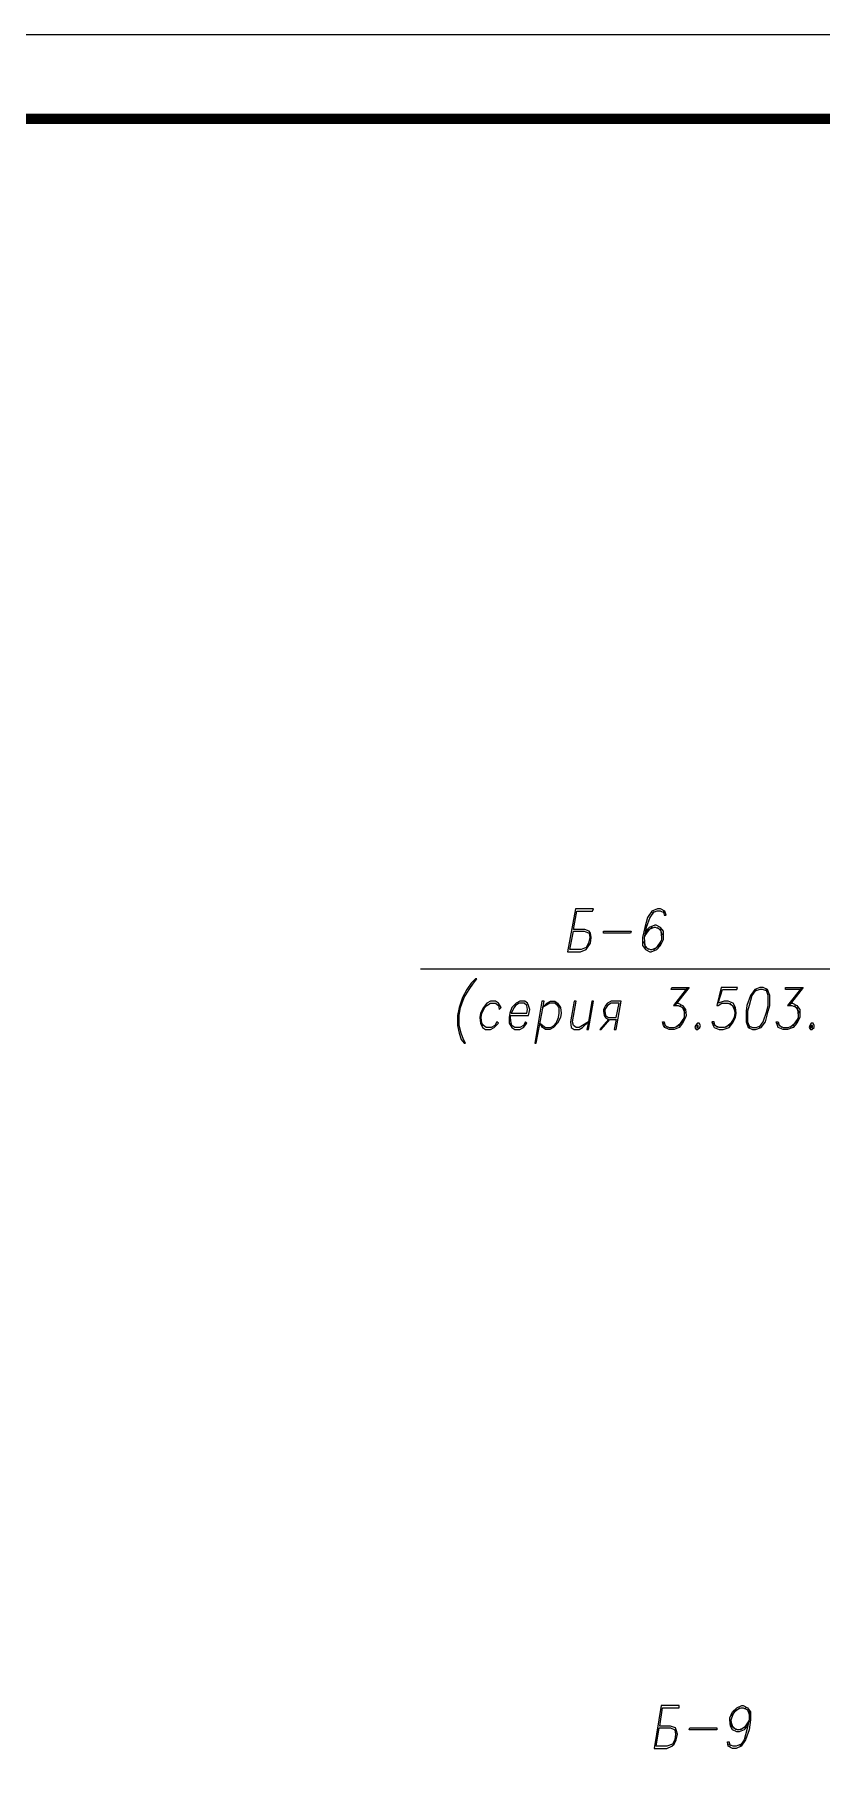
# Model space of a CAD drawing. Header units: millimetres. Extents: x 4241 to 6572, y 870 to 1291.
# Drawn here: x 5260.9 to 5307.6, y 1188.4 to 1290.7 of the extents above; entities that cross this region are included whole.
import ezdxf
from ezdxf.enums import TextEntityAlignment as Align

# ---------------------------------------------------------------- set-up
doc = ezdxf.new("R2010")
doc.units = ezdxf.units.MM
doc.layers.add('_Штамп_рамка', color=7, linetype='Continuous')
doc.layers.add('PDF _0', color=7, linetype='Continuous')
doc.styles.add('Romans_2.5', font='romans.shx', dxfattribs={"width": 0.75, "height": 2.5})

# ---------------------------------------------------------------- blocks, each defined once
blk = doc.blocks.new('*U779')
blk.add_lwpolyline([(0, 0), (0, 420), (1189, 420), (1189, 0), (0, 0)])
at = {"const_width": 0.6}
blk.add_lwpolyline([(20, 5), (20, 415), (1184, 415), (1184, 5), (20, 5)], dxfattribs=at)
at = {"style": 'Romans_2.5', "width": 0.75}
blk.add_attdef('ФОРМАТ', text='', height=2.5, dxfattribs=at).set_placement((1149, 2.5), align=Align.MIDDLE_LEFT)

msp = doc.modelspace()

# ---------------------------------------------------------------- linework, layer by layer
at = {"layer": 'PDF _0', "lineweight": 25}
for points in [[(5283.7841, 1235.2873), (5313.3762, 1235.2873), (5322.4782, 1244.601)], [(5298.178, 1238.7164), (5298.2203, 1238.4624), (5298.3473, 1238.4624), (5298.2626, 1238.7164), (5298.0086, 1238.8435), (5297.8393, 1238.8435), (5297.5006, 1238.7164), (5297.2466, 1238.3354), (5297.0773, 1237.7427), (5296.9503, 1237.1501), (5296.9503, 1236.6844), (5297.1196, 1236.4304), (5297.3736, 1236.3034), (5297.4583, 1236.3034), (5297.797, 1236.4304), (5298.0086, 1236.6844), (5298.178, 1237.0231), (5298.178, 1237.1501), (5298.178, 1237.5311), (5298.0086, 1237.7427), (5297.7546, 1237.8698), (5297.67, 1237.8698), (5297.3313, 1237.7427), (5297.1196, 1237.5311)], [(5297.6276, 1238.7164), (5297.3736, 1238.3354), (5297.1619, 1237.7427), (5297.0349, 1237.1501), (5297.0773, 1236.6844), (5297.2889, 1236.4304)], [(5298.2626, 1238.5894), (5298.0086, 1238.7164), (5297.797, 1238.7164), (5297.5006, 1238.5894)], [(5296.9926, 1236.9384), (5297.1196, 1236.5574), (5297.416, 1236.4304), (5297.5006, 1236.4304), (5297.797, 1236.5574), (5298.051, 1236.9384)], [(5297.543, 1237.7427), (5297.2043, 1237.5311), (5297.0349, 1237.1501)], [(5298.1356, 1237.2771), (5298.0086, 1237.6157), (5297.7123, 1237.7427), (5297.6276, 1237.7427), (5297.3313, 1237.6157), (5297.0773, 1237.2771)], [(5297.5853, 1236.4304), (5297.924, 1236.6844), (5298.0933, 1237.0231), (5298.0933, 1237.1501), (5298.051, 1237.5311), (5297.8393, 1237.7427)], [(5299.6174, 1234.0596), (5298.6437, 1234.0596), (5298.686, 1234.1866), (5299.702, 1234.1866), (5298.8553, 1233.1283)], [(5299.6174, 1234.1866), (5298.7707, 1233.1283), (5299.067, 1233.1283), (5299.321, 1233.0013), (5299.448, 1232.6626)], [(5302.3268, 1232.2816), (5302.0728, 1231.9429), (5301.7764, 1231.8159), (5301.4801, 1231.8159), (5301.2261, 1231.9429), (5301.1837, 1232.1546), (5301.0567, 1232.1546), (5301.1414, 1231.9429), (5301.1837, 1231.8159), (5301.4801, 1231.6889), (5301.7341, 1231.6889), (5302.0728, 1231.8159), (5302.2845, 1232.0699), (5302.4538, 1232.4086), (5302.4961, 1232.6626), (5302.4538, 1233.0013), (5302.3268, 1233.2553), (5302.0304, 1233.3823), (5301.7764, 1233.3823), (5301.4378, 1233.2553), (5301.6918, 1234.0596), (5302.5385, 1234.0596), (5302.5808, 1234.1866), (5301.6071, 1234.1866), (5301.3531, 1233.1283), (5301.4378, 1233.1283), (5301.6494, 1233.2553), (5302.0304, 1233.2553), (5302.2845, 1233.1283), (5302.4115, 1232.7896)], [(5303.6815, 1234.0596), (5303.4275, 1233.7209), (5303.2582, 1233.1283), (5303.1735, 1232.7896), (5303.1735, 1232.1546), (5303.3005, 1231.8159)], [(5304.3589, 1233.975), (5304.0625, 1234.0596), (5303.8932, 1234.0596), (5303.5968, 1233.975)], [(5303.8508, 1231.8159), (5304.1048, 1232.1546), (5304.3165, 1232.7896), (5304.4012, 1233.1283), (5304.4012, 1233.7209), (5304.2742, 1234.0596)], [(5306.3486, 1234.0596), (5305.4172, 1234.0596), (5305.4172, 1234.1866), (5306.4756, 1234.1866), (5305.6289, 1233.1283)], [(5306.3909, 1234.1866), (5305.5442, 1233.1283), (5305.7982, 1233.1283), (5306.0946, 1233.0013), (5306.2216, 1232.6626)], [(5298.8977, 1233.2553), (5299.067, 1233.2553), (5299.321, 1233.1283), (5299.4904, 1232.8742), (5299.5327, 1232.5356), (5299.4904, 1232.4086), (5299.321, 1232.0699), (5299.1093, 1231.8159), (5298.813, 1231.6889), (5298.5167, 1231.6889), (5298.2626, 1231.8159), (5298.178, 1231.9429), (5298.1356, 1232.1546), (5298.2203, 1232.1546), (5298.2626, 1231.9429), (5298.5167, 1231.8159), (5298.813, 1231.8159), (5299.1093, 1231.9429), (5299.3634, 1232.2816)], [(5299.1517, 1233.1283), (5299.4057, 1232.8742), (5299.4057, 1232.5356), (5299.4057, 1232.4086), (5299.2363, 1232.0699), (5298.8977, 1231.8159)], [(5302.1151, 1233.2553), (5302.3691, 1233.0013), (5302.4115, 1232.6626), (5302.3691, 1232.4086), (5302.1998, 1232.0699), (5301.8611, 1231.8159)], [(5305.6289, 1233.2553), (5305.8406, 1233.2553), (5306.0946, 1233.1283), (5306.2639, 1232.8742), (5306.2639, 1232.5356), (5306.2639, 1232.4086), (5306.0946, 1232.0699), (5305.8829, 1231.8159), (5305.5442, 1231.6889), (5305.2902, 1231.6889), (5304.9939, 1231.8159), (5304.9515, 1231.9429), (5304.8669, 1232.1546), (5304.9939, 1232.1546), (5305.0362, 1231.9429), (5305.2902, 1231.8159), (5305.5866, 1231.8159), (5305.8829, 1231.9429), (5306.1369, 1232.2816)], [(5305.9252, 1233.1283), (5306.1369, 1232.8742), (5306.1793, 1232.5356), (5306.1793, 1232.4086), (5306.0099, 1232.0699), (5305.6712, 1231.8159)], [(5298.432, 1231.8159), (5298.178, 1232.0699)], [(5301.3954, 1231.8159), (5301.1414, 1232.0699)], [(5303.2158, 1231.9429), (5303.4698, 1231.8159), (5303.6815, 1231.8159), (5303.9778, 1231.9429)], [(5305.2056, 1231.8159), (5304.9515, 1232.0699)], [(5303.1735, 1190.4124), (5302.9618, 1190.2008), (5302.6655, 1190.0738), (5302.5385, 1190.0738), (5302.2845, 1190.2008), (5302.1574, 1190.4124), (5302.1151, 1190.7935), (5302.1151, 1190.9205), (5302.2845, 1191.2591), (5302.5385, 1191.5131), (5302.8348, 1191.6402), (5302.9195, 1191.6402), (5303.1735, 1191.5131), (5303.3428, 1191.2591), (5303.3428, 1190.7935), (5303.2582, 1190.2008), (5303.0465, 1189.6081), (5302.7925, 1189.2271), (5302.4961, 1189.1001), (5302.2845, 1189.1001), (5302.0304, 1189.2271), (5301.9881, 1189.4811), (5302.0728, 1189.4811), (5302.1151, 1189.2271)], [(5302.4961, 1190.2008), (5302.2421, 1190.4124), (5302.1998, 1190.7935), (5302.2421, 1190.9205), (5302.3691, 1191.2591), (5302.7078, 1191.5131)], [(5302.2421, 1191.0051), (5302.4961, 1191.3861), (5302.7925, 1191.5131), (5302.9195, 1191.5131), (5303.1735, 1191.3861), (5303.3005, 1191.0051)], [(5303.0041, 1191.5131), (5303.2582, 1191.2591), (5303.2582, 1190.7935), (5303.1311, 1190.2008), (5302.9618, 1189.6081), (5302.7078, 1189.2271)], [(5303.2582, 1190.7935), (5303.0888, 1190.4124), (5302.7501, 1190.2008)], [(5303.2158, 1190.6665), (5302.9618, 1190.3278), (5302.6655, 1190.2008), (5302.5808, 1190.2008), (5302.3268, 1190.3278), (5302.1998, 1190.6665)], [(5302.7925, 1189.3541), (5302.4961, 1189.2271), (5302.3268, 1189.2271), (5302.0304, 1189.3541)]]:
    msp.add_lwpolyline(points, dxfattribs=at)
for points in [[(5293.0555, 1238.7164), (5293.9868, 1238.7164), (5294.0292, 1238.8435), (5292.9708, 1238.8435), (5292.5051, 1236.3034), (5293.2671, 1236.3034), (5293.6058, 1236.4304), (5293.6905, 1236.5574), (5293.8598, 1236.8114), (5293.9022, 1237.1501), (5293.8598, 1237.4041), (5293.7752, 1237.5311), (5293.5211, 1237.6157), (5292.8438, 1237.6157)], [(5292.8438, 1237.5311), (5293.4788, 1237.5311), (5293.7752, 1237.4041), (5293.8175, 1237.1501), (5293.7328, 1236.8114), (5293.6058, 1236.5574), (5293.3095, 1236.4304), (5292.6321, 1236.4304)], [(5296.2306, 1237.4041), (5294.6219, 1237.4041), (5294.6219, 1237.5311), (5296.2729, 1237.5311)], [(5286.4512, 1230.8845), (5286.3242, 1231.0962), (5286.1972, 1231.4772), (5286.0702, 1231.9429), (5286.0702, 1232.5356), (5286.1549, 1233.0013), (5286.3666, 1233.5939), (5286.6629, 1234.0596), (5286.9169, 1234.4406), (5287.1286, 1234.6946), (5287.0439, 1234.6946), (5286.7899, 1234.4406), (5286.5359, 1234.0596), (5286.2819, 1233.5939), (5286.0702, 1233.0013), (5285.9856, 1232.5356), (5285.9856, 1231.9429), (5286.0702, 1231.4772), (5286.1972, 1231.0962), (5286.3666, 1230.8845)], [(5303.8932, 1234.1866), (5303.5968, 1234.0596), (5303.3428, 1233.7209), (5303.1311, 1233.1283), (5303.0888, 1232.7896), (5303.0888, 1232.1546), (5303.2158, 1231.8159), (5303.4698, 1231.6889), (5303.6392, 1231.6889), (5303.9778, 1231.8159), (5304.2319, 1232.1546), (5304.4012, 1232.7896), (5304.4859, 1233.1283), (5304.4859, 1233.7209), (5304.3589, 1234.0596), (5304.1048, 1234.1866)], [(5288.3986, 1232.0699), (5288.314, 1232.1546), (5288.187, 1231.9429), (5287.9753, 1231.8159), (5287.6789, 1231.8159), (5287.5096, 1231.9429), (5287.4249, 1232.0699), (5287.3826, 1232.4086), (5287.4249, 1232.6626), (5287.5943, 1233.0013), (5287.7213, 1233.1283), (5287.933, 1233.2553), (5288.2293, 1233.2553), (5288.3986, 1233.1283), (5288.441, 1232.8742), (5288.568, 1233.0013), (5288.3986, 1233.2553), (5288.2293, 1233.3823), (5287.933, 1233.3823), (5287.7213, 1233.2553), (5287.5096, 1233.0013), (5287.3403, 1232.6626), (5287.2979, 1232.4086), (5287.3403, 1232.0699), (5287.4673, 1231.8159), (5287.6366, 1231.6889), (5287.933, 1231.6889), (5288.1446, 1231.8159)], [(5289.1183, 1232.5356), (5290.1767, 1232.5356), (5290.2614, 1232.8742), (5290.1767, 1233.1283), (5290.1344, 1233.2553), (5289.965, 1233.3823), (5289.6687, 1233.3823), (5289.457, 1233.2553), (5289.203, 1233.0013), (5289.076, 1232.6626), (5289.0337, 1232.4086), (5289.0337, 1232.0699), (5289.203, 1231.8159), (5289.3723, 1231.6889), (5289.6687, 1231.6889), (5289.8804, 1231.8159), (5290.092, 1232.0699), (5290.0074, 1232.1546), (5289.8804, 1231.9429), (5289.6687, 1231.8159), (5289.3723, 1231.8159), (5289.203, 1231.9429), (5289.1607, 1232.0699), (5289.1183, 1232.4086)], [(5290.092, 1232.6626), (5290.1344, 1232.8742), (5290.092, 1233.1283), (5289.9227, 1233.2553), (5289.6263, 1233.2553), (5289.4147, 1233.1283), (5289.33, 1233.0013), (5289.1607, 1232.6626)], [(5290.6424, 1230.8845), (5291.1081, 1233.3823), (5290.9811, 1233.3823), (5290.5577, 1230.8845)], [(5290.8541, 1232.0699), (5291.1927, 1231.8159), (5291.4891, 1231.8159), (5291.7008, 1231.9429), (5291.8278, 1232.0699), (5291.9548, 1232.4086), (5291.9971, 1232.6626), (5291.9971, 1233.0013), (5291.9124, 1233.1283), (5291.7431, 1233.2553), (5291.4467, 1233.2553), (5291.0234, 1233.0013), (5291.2774, 1233.2553), (5291.4891, 1233.3823), (5291.7431, 1233.3823), (5291.9124, 1233.2553), (5292.0818, 1233.0013), (5292.1241, 1232.6626), (5292.0818, 1232.4086), (5291.9124, 1232.0699), (5291.6584, 1231.8159), (5291.4467, 1231.6889), (5291.1927, 1231.6889), (5291.0234, 1231.8159)], [(5293.7328, 1232.1546), (5293.3941, 1231.9429), (5293.1825, 1231.8159), (5293.0131, 1231.8159), (5292.8438, 1231.9429), (5292.8015, 1232.1546), (5293.0131, 1233.3823), (5292.8861, 1233.3823), (5292.6745, 1232.1546), (5292.7168, 1231.8159), (5292.8861, 1231.6889), (5293.1825, 1231.6889), (5293.3941, 1231.8159), (5293.7328, 1232.1546), (5293.6482, 1231.6889), (5293.7328, 1231.6889), (5294.0292, 1233.3823), (5293.9445, 1233.3823)], [(5295.0029, 1232.2816), (5295.3839, 1232.2816), (5295.2569, 1231.6889), (5295.3839, 1231.6889), (5295.6802, 1233.3823), (5295.0875, 1233.3823), (5294.8759, 1233.2553), (5294.7489, 1233.1283), (5294.6219, 1232.8742), (5294.6219, 1232.7896), (5294.6642, 1232.5356), (5294.7489, 1232.4086), (5294.9182, 1232.2816), (5294.4102, 1231.6889), (5294.4948, 1231.6889)], [(5295.3839, 1232.4086), (5295.5532, 1233.2553), (5295.0875, 1233.2553), (5294.8759, 1233.1283), (5294.7065, 1232.8742), (5294.7065, 1232.7896), (5294.7489, 1232.5356), (5294.9182, 1232.4086)], [(5300.21, 1232.0699), (5300.083, 1231.9429), (5300.0407, 1231.8159), (5300.1254, 1231.6889), (5300.21, 1231.6889), (5300.3371, 1231.8159), (5300.3794, 1231.9429), (5300.2947, 1232.0699)], [(5300.1677, 1231.9429), (5300.1677, 1231.8159), (5300.2524, 1231.8159), (5300.2524, 1231.9429)], [(5306.9413, 1232.0699), (5306.8566, 1231.9429), (5306.8143, 1231.8159), (5306.8989, 1231.6889), (5306.9836, 1231.6889), (5307.1106, 1231.8159), (5307.1106, 1231.9429), (5307.0683, 1232.0699)], [(5306.9413, 1231.9429), (5306.8989, 1231.8159), (5307.026, 1231.8159), (5307.026, 1231.9429)], [(5298.1356, 1191.5131), (5299.1093, 1191.5131), (5299.1093, 1191.6402), (5298.051, 1191.6402), (5297.6276, 1189.1001), (5298.3897, 1189.1001), (5298.686, 1189.2271), (5298.813, 1189.3541), (5298.94, 1189.6081), (5299.0247, 1189.9468), (5298.94, 1190.2008), (5298.8977, 1190.3278), (5298.6013, 1190.4124), (5297.9663, 1190.4124)], [(5297.924, 1190.3278), (5298.6013, 1190.3278), (5298.8553, 1190.2008), (5298.8977, 1189.9468), (5298.8553, 1189.6081), (5298.7283, 1189.3541), (5298.3897, 1189.2271), (5297.7546, 1189.2271)], [(5301.3531, 1190.2008), (5299.702, 1190.2008), (5299.7444, 1190.3278), (5301.3531, 1190.3278)]]:
    msp.add_lwpolyline(points, close=True, dxfattribs=at)

# ---------------------------------------------------------------- block references
at = {"layer": '_Штамп_рамка'}
msp.add_blockref('*U779', (4819.0524, 870.6532), dxfattribs=at)

doc.saveas('drawing.dxf')
